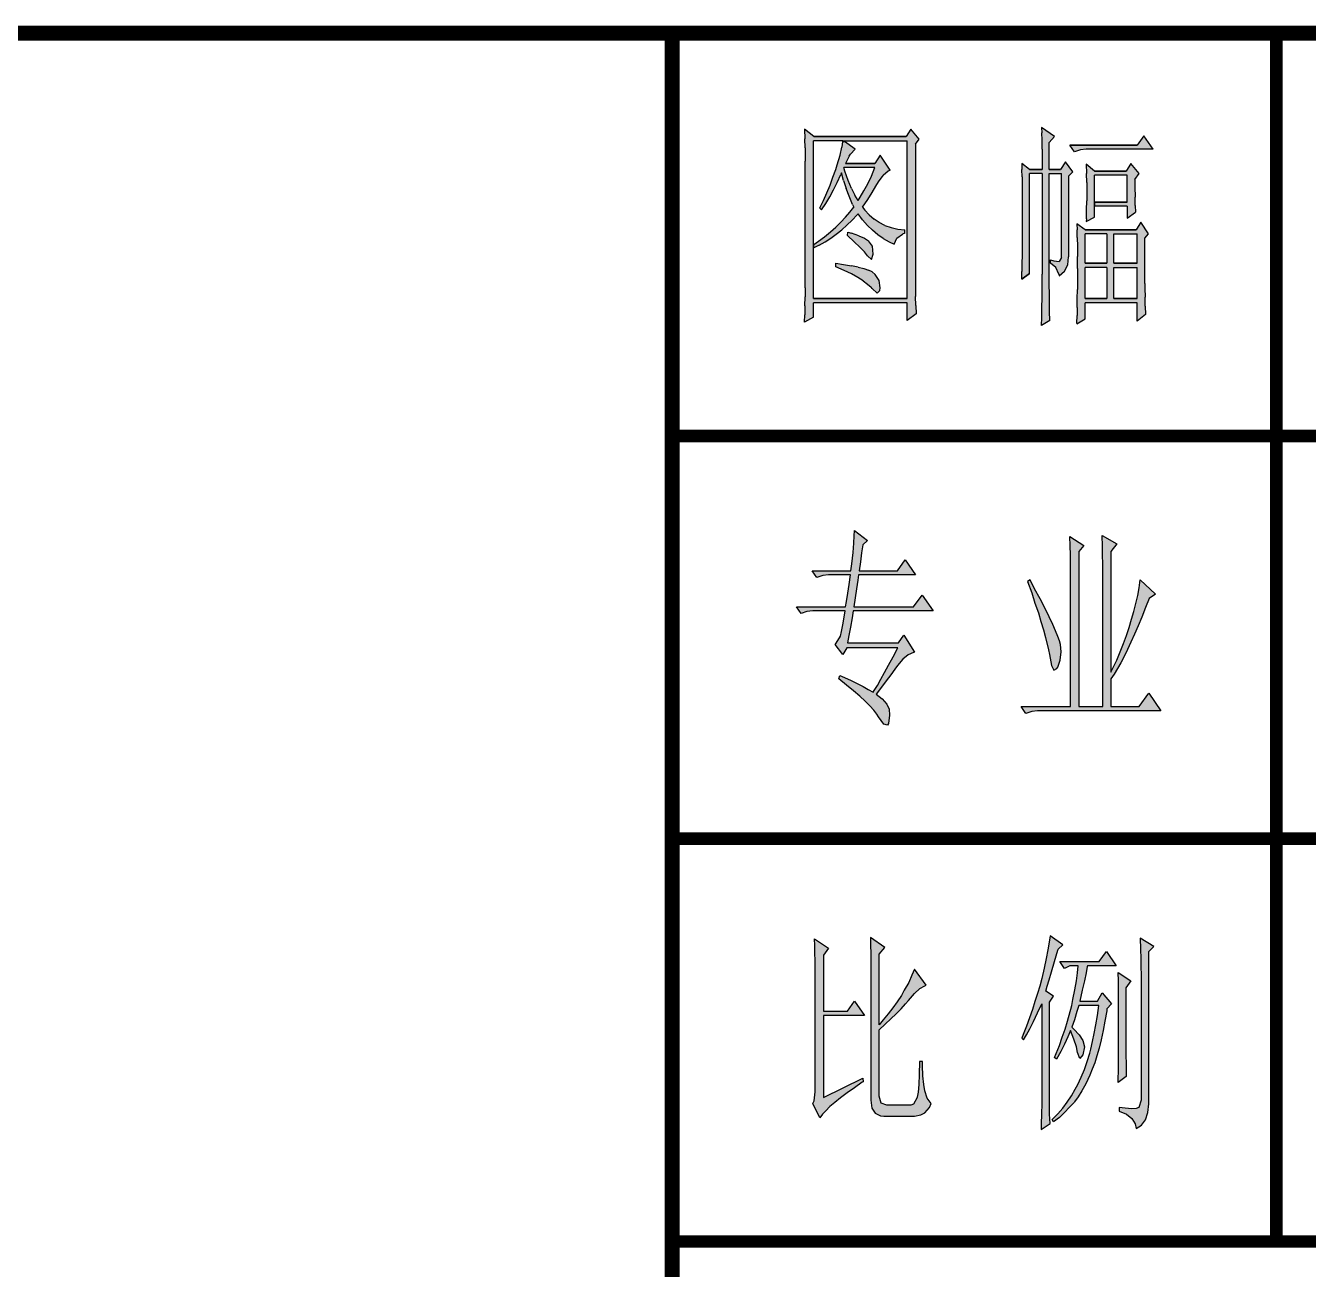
# Model space of a CAD drawing. Extents: x -249712 to 323108, y -93352 to -30277.
# Drawn here: x -136479 to -134568, y -92044 to -90191 of the extents above; entities that cross this region are included whole.
import ezdxf

# ---------------------------------------------------------------- set-up
doc = ezdxf.new("R2010")
doc.units = 0
doc.layers.get('0').update_dxf_attribs({"linetype": 'CONTINUOUS'})
doc.layers.add('1', color=7, linetype='CONTINUOUS')

msp = doc.modelspace()

# ---------------------------------------------------------------- hatches: boundary and pattern name
at = {"layer": '1'}
h = msp.add_hatch(color=2, dxfattribs=at)
h.paths.add_polyline_path([(-135153.3, -90367.9), (-135148, -90360.3), (-135160.3, -90345.4), (-135167.3, -90356.6), (-135304.5, -90356.6), (-135318.5, -90345.4), (-135318, -90359.7), (-135317.8, -90373.2), (-135317.6, -90386), (-135317.6, -90392.9), (-135317.6, -90581.6), (-135317.7, -90595.1), (-135317.9, -90608.5), (-135318.2, -90621.8), (-135318.5, -90632.8), (-135305.4, -90625.3), (-135305.4, -90604.1), (-135165.5, -90604.1), (-135165.5, -90630.4), (-135152.4, -90620.3), (-135152.9, -90608), (-135153.2, -90594.9), (-135153.3, -90580.8), (-135153.3, -90575.3)])
h.paths.add_polyline_path([(-135305.4, -90362.8), (-135261.7, -90362.8), (-135165.5, -90362.8), (-135165.5, -90597.8), (-135305.4, -90597.8), (-135305.4, -90522.8)], flags=16)
h.paths.add_polyline_path([(-135297.7, -90512.5), (-135288.6, -90505.6), (-135280, -90498.6), (-135271.9, -90491.4), (-135264.4, -90484.1), (-135257.4, -90476.7), (-135251, -90469.2), (-135245.1, -90461.6), (-135246.9, -90457.5), (-135252, -90445.5), (-135256.5, -90433.6), (-135260.3, -90421.9), (-135263.5, -90410.3), (-135264.6, -90413.2), (-135269.8, -90424.7), (-135275.3, -90435.7), (-135281, -90446.1), (-135286.9, -90456), (-135293.2, -90465.4), (-135295.8, -90462.9), (-135295.7, -90462.7), (-135290.3, -90451.6), (-135285.2, -90440.3), (-135280.5, -90428.9), (-135276.2, -90417.2), (-135272.1, -90405.3), (-135270, -90398.6), (-135265.7, -90384.1), (-135263, -90372.2), (-135261.8, -90363.6), (-135258.9, -90363.6), (-135243.3, -90375.3), (-135250.3, -90382.8), (-135252.1, -90385.7), (-135257.3, -90396.6), (-135213.6, -90396.6), (-135205.7, -90384.1), (-135190.9, -90406.6), (-135193.8, -90408), (-135201.4, -90414.3), (-135208.4, -90424.1), (-135212.2, -90430.6), (-135218, -90439.9), (-135224.5, -90450.2), (-135232, -90461.6), (-135228.7, -90466), (-135222.2, -90473.2), (-135215, -90479.4), (-135207.2, -90484.6), (-135198.7, -90488.8), (-135189.4, -90492), (-135179.6, -90494.2), (-135169, -90495.3), (-135169, -90500.3), (-135172.5, -90501.7), (-135180.9, -90508), (-135184.8, -90516.6), (-135192.6, -90513.1), (-135201.3, -90508.3), (-135209.5, -90502.7), (-135217.4, -90496.1), (-135225, -90488.8), (-135232.2, -90480.6), (-135238.9, -90471.6), (-135240.3, -90473.1), (-135247.7, -90481), (-135255.3, -90488.4), (-135263.1, -90495.4), (-135271.2, -90501.9), (-135279.4, -90507.8), (-135287.8, -90513.3), (-135296.5, -90518.3), (-135304.6, -90522.4), (-135304.6, -90517.3)], flags=0)
h.paths.add_polyline_path([(-135254.7, -90504.1), (-135253.8, -90499.1), (-135248.5, -90500.6), (-135237.8, -90504.3), (-135229.4, -90507.9), (-135223.2, -90511.6), (-135217.2, -90519.5), (-135216.2, -90531.6), (-135219, -90539.6), (-135224.9, -90534.1), (-135229.4, -90528.4), (-135236, -90521.3), (-135244.4, -90513.2)], flags=0)
h.paths.add_polyline_path([(-135272.1, -90545.3), (-135260.3, -90546.9), (-135248.8, -90548.8), (-135238.9, -90550.9), (-135230.4, -90553), (-135223.5, -90555.3), (-135218, -90557.9), (-135213.1, -90561.8), (-135207.2, -90570.7), (-135205.7, -90581.6), (-135206.2, -90585.8), (-135210.2, -90589.9), (-135218, -90582.9), (-135219.5, -90581), (-135224.6, -90576.3), (-135231.2, -90571.3), (-135239.2, -90566.2), (-135248.8, -90561), (-135259.7, -90555.8), (-135272.1, -90550.3)], flags=0)
h.paths.add_polyline_path([(-135238.9, -90451.6), (-135243.8, -90443.7), (-135248.6, -90433.8), (-135253.4, -90421.9), (-135258.3, -90408), (-135259.9, -90402.8), (-135213.6, -90402.8), (-135219, -90415.4), (-135224.5, -90426.9), (-135230, -90437.3), (-135235.6, -90446.7)], flags=0)
h = msp.add_hatch(color=2, dxfattribs=at)
h.paths.add_polyline_path([(-134954, -90365.4), (-134946.2, -90356.6), (-134965.4, -90342.9), (-134965.1, -90350.7), (-134964.8, -90361.6), (-134964.7, -90375.3), (-134964.5, -90392.1), (-134964.5, -90405.3), (-134983.7, -90405.3), (-134995.1, -90396.6), (-134994.8, -90405.5), (-134994.6, -90416.3), (-134994.4, -90428.7), (-134994.3, -90443.1), (-134994.2, -90459.2), (-134994.2, -90475.3), (-134994.2, -90491), (-134994.3, -90505.8), (-134994.4, -90519.9), (-134994.5, -90533.3), (-134994.7, -90545.8), (-134994.8, -90557.7), (-134995.1, -90568.7), (-134983.7, -90560.3), (-134983.7, -90411.6), (-134964.5, -90411.6), (-134964.5, -90561.6), (-134964.5, -90572.2), (-134964.7, -90584), (-134964.8, -90596.9), (-134965, -90611), (-134965.2, -90626.1), (-134965.4, -90637.8), (-134953.2, -90630.4), (-134953.5, -90617.2), (-134953.7, -90603.9), (-134953.9, -90590.6), (-134954, -90577.2), (-134954, -90566.6), (-134954, -90411.6), (-134935.7, -90411.6), (-134935.7, -90536.6), (-134939.2, -90542.8), (-134947.1, -90541.6), (-134952.3, -90540.3), (-134952.3, -90545.3), (-134944, -90551.6), (-134939.6, -90561.5), (-134939.2, -90564.1), (-134931.1, -90557.1), (-134926.4, -90547.6), (-134925.2, -90535.7), (-134925.2, -90415.4), (-134919, -90409.1), (-134929.6, -90394.1), (-134937.4, -90405.3), (-134954, -90405.3)])
h.paths.add_polyline_path([(-134813.3, -90355.3), (-134823, -90369.1), (-134923.4, -90369.1), (-134916.4, -90379.1), (-134907.7, -90376.2), (-134898.9, -90375.3), (-134799.4, -90375.3)])
h.paths.add_polyline_path([(-134886.7, -90414.1), (-134837.8, -90414.1), (-134837.8, -90454.1), (-134886.7, -90454.1), (-134886.7, -90460.4), (-134837.8, -90460.4), (-134837.8, -90477.8), (-134825.5, -90469.1), (-134825.9, -90459), (-134826.3, -90446.5), (-134826.4, -90431.5), (-134826.4, -90420.3), (-134820.3, -90411.6), (-134832.5, -90396.6), (-134839.5, -90407.8), (-134886.7, -90407.8), (-134898.9, -90397.8), (-134898.5, -90411.4), (-134898.2, -90424.8), (-134898.1, -90437.9), (-134898.1, -90439.1), (-134898.1, -90452.2), (-134898.4, -90465.4), (-134898.8, -90478.9), (-134898.9, -90482.8), (-134886.7, -90476.6), (-134886.7, -90460.4), (-134886.7, -90454.1)])
h.paths.add_polyline_path([(-134811.6, -90507.8), (-134806.3, -90501.6), (-134817.7, -90484.1), (-134824.7, -90495.3), (-134900.7, -90495.3), (-134912.9, -90486.6), (-134912.6, -90495.6), (-134912.4, -90506.7), (-134912.2, -90520), (-134912.1, -90535.3), (-134912.1, -90552.8), (-134912.1, -90554.1), (-134912.1, -90569.7), (-134912.1, -90584.3), (-134912.3, -90598.1), (-134912.4, -90611), (-134912.7, -90623.1), (-134912.9, -90634.3), (-134912.9, -90635.3), (-134900.7, -90627.8), (-134900.7, -90604.1), (-134823, -90604.1), (-134823, -90631.6), (-134810.7, -90621.6), (-134811.1, -90609), (-134811.4, -90595.8), (-134811.5, -90582.1), (-134811.6, -90575.3)])
h.paths.add_polyline_path([(-134900.7, -90501.6), (-134868.4, -90501.6), (-134868.4, -90545.3), (-134900.7, -90545.3)], flags=16)
h.paths.add_polyline_path([(-134900.7, -90551.6), (-134868.4, -90551.6), (-134868.4, -90597.8), (-134900.7, -90597.8)], flags=16)
h.paths.add_polyline_path([(-134857.9, -90501.6), (-134823, -90501.6), (-134823, -90545.3), (-134857.9, -90545.3)], flags=16)
h.paths.add_polyline_path([(-134857.9, -90551.6), (-134823, -90551.6), (-134823, -90597.8), (-134857.9, -90597.8)], flags=16)
h = msp.add_hatch(color=2, dxfattribs=at)
h.paths.add_polyline_path([(-135250.2, -91087.3), (-135247.8, -91073.4), (-135246, -91063.1), (-135126.8, -91063.1), (-135143.5, -91039.6), (-135156, -91057), (-135244.9, -91057), (-135243.1, -91043.5), (-135241, -91030.3), (-135239.2, -91017.5), (-135238.2, -91009.3), (-135153.1, -91009.3), (-135168.8, -90986.9), (-135180.2, -91003.3), (-135237.1, -91003.3), (-135235.3, -90989.8), (-135233.5, -90976.6), (-135231.7, -90964.5), (-135225, -90958.1), (-135244.2, -90943.2), (-135244.6, -90951.4), (-135245.3, -90962.4), (-135246.3, -90976.3), (-135248.1, -90993), (-135249.5, -91003.3), (-135307.2, -91003.3), (-135300.1, -91013.3), (-135291.5, -91010.4), (-135282.6, -91009.3), (-135250.2, -91009.3), (-135252, -91023.6), (-135254.2, -91036.7), (-135255.9, -91049.2), (-135257.4, -91057), (-135330.6, -91057), (-135323.5, -91067), (-135315, -91064.1), (-135306.1, -91063.1), (-135258.1, -91063.1), (-135260.9, -91081.2), (-135263.4, -91093.7), (-135265.2, -91100.8), (-135271.2, -91111.1), (-135273, -91113.2), (-135261.6, -91128.2), (-135255.6, -91118.2), (-135179.5, -91118.2), (-135186.6, -91131.4), (-135193.3, -91143.8), (-135199.4, -91154.8), (-135205.1, -91164.8), (-135210, -91174), (-135214.7, -91181.9), (-135216.1, -91184.4), (-135223.6, -91180.1), (-135231.4, -91175.5), (-135249.2, -91166.9), (-135259.1, -91162.3), (-135265.9, -91159.5), (-135267.7, -91164.4), (-135255.9, -91173.7), (-135245.6, -91182.2), (-135236.4, -91190.1), (-135228.2, -91197.5), (-135221.1, -91204.6), (-135215.4, -91211), (-135210.8, -91216.7), (-135208.3, -91220.7), (-135200.4, -91232), (-135194.8, -91233.5), (-135193.3, -91230.6), (-135191.9, -91218.2), (-135192.6, -91209.3), (-135195.8, -91202.2), (-135202.9, -91194), (-135211.8, -91186.9), (-135204, -91176.9), (-135196.9, -91167.3), (-135190.1, -91158.4), (-135184.1, -91149.9), (-135180.2, -91144.5), (-135172.3, -91134.9), (-135164.2, -91128.5), (-135156.3, -91125), (-135154.9, -91124.6), (-135170.6, -91099.3), (-135178.4, -91110.7), (-135254.5, -91110.7), (-135252.7, -91099.7)])
h.paths.add_polyline_path([(-134938.6, -91107.9), (-134941.1, -91101.1), (-134944.7, -91092.9), (-134948.9, -91083.3), (-134954.3, -91072), (-134960.3, -91059.5), (-134967.8, -91045.3), (-134976, -91030), (-134982.7, -91016.8), (-134986.3, -91019.3), (-134980.2, -91036), (-134975.3, -91051.7), (-134970.3, -91065.9), (-134966.4, -91079.1), (-134962.8, -91091.2), (-134959.6, -91102.5), (-134955, -91121), (-134953.9, -91128.2), (-134950.7, -91144.2), (-134947.2, -91151.3), (-134942.9, -91149.1), (-134941.5, -91147), (-134937.6, -91136.3), (-134936.1, -91123.9), (-134937.2, -91113.2)], flags=17)
h.paths.add_polyline_path([(-134862.1, -90974.5), (-134853.2, -90963.1), (-134875.3, -90950.6), (-134874.6, -90966.7), (-134874.6, -90980.5), (-134874.2, -90992.3), (-134874.2, -91205.7), (-134910.2, -91205.7), (-134910.2, -90974.5), (-134902.3, -90965.6), (-134923.3, -90952.1), (-134923, -90966.3), (-134922.6, -90979.8), (-134922.3, -90992.3), (-134922.3, -91205.7), (-134995.9, -91205.7), (-134988.8, -91215.7), (-134980.2, -91212.8), (-134971.4, -91212.1), (-134787.8, -91212.1), (-134805.9, -91185.8), (-134820.2, -91205.7), (-134862.1, -91205.7), (-134862.1, -91164.4), (-134857.5, -91157.3), (-134852.5, -91149.1), (-134847.6, -91140.6), (-134842.6, -91131), (-134837.6, -91120.7), (-134832.3, -91109.7), (-134826.9, -91097.9), (-134821.6, -91085.5), (-134816.3, -91072.3), (-134810.6, -91058.1), (-134805.2, -91044.6), (-134795.6, -91038.2), (-134818.4, -91016.8), (-134820.2, -91028.6), (-134822.3, -91040.3), (-134828, -91063.8), (-134831.5, -91075.5), (-134835.1, -91087.6), (-134839, -91099.7), (-134843.6, -91111.8), (-134848.6, -91123.9), (-134853.6, -91136.3), (-134862.1, -91154.5)])
h = msp.add_hatch(color=2, dxfattribs=at)
h.paths.add_polyline_path([(-135273.4, -91795.2), (-135264.8, -91788.4), (-135255.2, -91780.9), (-135244.2, -91773.5), (-135232.5, -91765.3), (-135231, -91764.6), (-135231.7, -91759.2), (-135290.4, -91788), (-135290.4, -91665.7), (-135229.3, -91665.7), (-135244.2, -91644.3), (-135254.5, -91659.3), (-135290.4, -91659.3), (-135290.4, -91575.7), (-135282.6, -91565.7), (-135303.6, -91551.8), (-135303.3, -91561.4), (-135303.3, -91572.5), (-135302.9, -91584.6), (-135302.9, -91613.7), (-135302.5, -91630.8), (-135302.5, -91779.5), (-135304.3, -91793), (-135306.1, -91796.9), (-135295.8, -91818.3), (-135291.9, -91813), (-135286.9, -91807.6), (-135280.8, -91801.6)])
h.paths.add_polyline_path([(-135132.5, -91803), (-135129.7, -91796.9), (-135135.7, -91789.1), (-135139.3, -91778.1), (-135141, -91768.5), (-135142.1, -91755.7), (-135142.8, -91740.4), (-135142.8, -91734.3), (-135147.1, -91734.3), (-135147.8, -91753.5), (-135148.5, -91768.5), (-135149.2, -91780.2), (-135150.6, -91787.7), (-135150.6, -91788), (-135156, -91798), (-135160.2, -91799.4), (-135196.2, -91799.4), (-135204.4, -91796.2), (-135207.2, -91785.9), (-135207.6, -91784.5), (-135207.6, -91687), (-135198.3, -91678.8), (-135189.8, -91670.7), (-135181.9, -91663.2), (-135174.8, -91655.7), (-135168.1, -91648.2), (-135163.8, -91643.3), (-135154.9, -91632.9), (-135146.7, -91625.5), (-135139.6, -91621.6), (-135137.5, -91620.5), (-135154.9, -91597), (-135158.5, -91605.9), (-135163.4, -91616.6), (-135169.9, -91628.3), (-135174.1, -91635.8), (-135180.5, -91645.4), (-135186.9, -91654.6), (-135194, -91663.5), (-135201.2, -91672.1), (-135207.6, -91679.5), (-135207.6, -91574.3), (-135198.7, -91564.3), (-135220.4, -91549.4), (-135220.4, -91561.1), (-135220, -91573.5), (-135219.7, -91587.1), (-135219.7, -91792), (-135218.2, -91803.7), (-135213.3, -91811.5), (-135205.4, -91815.1), (-135200.4, -91815.8), (-135154.9, -91815.8), (-135145.3, -91814), (-135139.3, -91810.8)])
h.paths.add_polyline_path([(-134953.9, -91786.3), (-134953.9, -91645.8), (-134947.9, -91636.9), (-134959.3, -91629.4), (-134957.1, -91622.3), (-134954.3, -91612.7), (-134950.7, -91600.6), (-134946.4, -91585.6), (-134941.1, -91568.6), (-134940.8, -91566.8), (-134933.6, -91560.7), (-134952.9, -91546.9), (-134954.3, -91556.8), (-134956.4, -91568.2), (-134958.5, -91581), (-134961.7, -91595.2), (-134965.3, -91610.5), (-134968.1, -91621.9), (-134971.7, -91633.3), (-134975.3, -91645), (-134979.2, -91657.1), (-134983.4, -91669.2), (-134988.1, -91681.7), (-134993.1, -91694.1), (-134994.8, -91699.5), (-134992.3, -91702), (-134987.7, -91694.5), (-134983.1, -91685.6), (-134977.4, -91674.6), (-134971.7, -91662.1), (-134965.3, -91648.2), (-134965.3, -91797.7), (-134965.7, -91811.9), (-134966, -91828.2), (-134966, -91835.7), (-134952.9, -91826.8), (-134953.6, -91812.6), (-134953.6, -91799.1)])
h.paths.add_polyline_path([(-134897.2, -91592), (-134854.3, -91592), (-134868.9, -91570.7), (-134879.6, -91585.6), (-134938.3, -91585.6), (-134931.2, -91595.6), (-134923.3, -91592), (-134910.9, -91592), (-134911.9, -91602.4), (-134913.7, -91614.4), (-134915.9, -91627.6), (-134918.7, -91642.2), (-134920.5, -91650.7), (-134926.9, -91674.2), (-134930.4, -91686.3), (-134934.7, -91698), (-134939, -91710.5), (-134943.6, -91722.6), (-134946.1, -91728.3), (-134943.2, -91730.8), (-134936.8, -91719.4), (-134931.5, -91708.4), (-134926.2, -91697.7), (-134922.3, -91688.1), (-134917.3, -91700.9), (-134913.7, -91712.6), (-134911.9, -91720.8), (-134908.4, -91729.7), (-134904.1, -91724.4), (-134901.3, -91712.6), (-134904.1, -91703), (-134909.5, -91694.8), (-134917.3, -91686.3), (-134920.5, -91683.1), (-134916.6, -91672.1), (-134913, -91660), (-134910.2, -91650.7), (-134880.3, -91650.7), (-134882.4, -91665.7), (-134884.6, -91679.5), (-134887, -91692.7), (-134889.5, -91704.8), (-134892, -91716.2), (-134893.4, -91721.9), (-134897.4, -91734.3), (-134901.6, -91746.4), (-134906.6, -91757.8), (-134911.6, -91768.5), (-134915.5, -91775.6), (-134920.8, -91785.6), (-134927.2, -91794.8), (-134934, -91803.7), (-134941.1, -91812.2), (-134949.7, -91820.8), (-134947.9, -91824.3), (-134939, -91817.6), (-134931.2, -91810.5), (-134923.7, -91802.6), (-134916.9, -91795.2), (-134916.2, -91794.5), (-134910.9, -91787), (-134905.5, -91778.1), (-134899.8, -91767.4), (-134893.8, -91754.6), (-134889.9, -91745.7), (-134886.3, -91736.1), (-134883.1, -91725.8), (-134879.9, -91714.4), (-134876.7, -91702), (-134873.9, -91688.4), (-134871.4, -91674.2), (-134868.5, -91658.9), (-134868.2, -91655.7), (-134861.1, -91648.2), (-134875.3, -91631.9), (-134882.1, -91644.3), (-134908.4, -91644.3), (-134904.8, -91628), (-134901.6, -91614.1), (-134899.1, -91602.4)])
h.paths.add_polyline_path([(-134840.1, -91624.4), (-134832.3, -91614.4), (-134851.5, -91602), (-134851.1, -91614.4), (-134850.8, -91627.6), (-134850.8, -91730.4), (-134851.1, -91745.4), (-134851.5, -91763.1), (-134851.5, -91765.6), (-134839.4, -91756.7), (-134839.7, -91738.6), (-134840.1, -91723.7)])
h.paths.add_polyline_path([(-134805.9, -91570.7), (-134798.1, -91563.2), (-134818.4, -91550.8), (-134818, -91566.8), (-134817.7, -91581), (-134817.7, -91593.8), (-134817.3, -91604.8), (-134817.3, -91792), (-134820.5, -91803), (-134824.4, -91804.4), (-134831.2, -91804.8), (-134840.8, -91804.1), (-134849.7, -91803), (-134849.7, -91808.3), (-134839, -91813), (-134830.8, -91819.4), (-134826.2, -91827.2), (-134824.4, -91834.3), (-134816.6, -91829), (-134810.6, -91821.1), (-134807.4, -91810.5), (-134805.9, -91797.3)])

# ---------------------------------------------------------------- linework, layer by layer
at = {"color": 2}
for p, q in [((-135304.5, -90356.6), (-135318.5, -90345.4)), ((-135318.5, -90345.4), (-135318, -90359.7)), ((-135160.3, -90345.4), (-135167.3, -90356.6)), ((-135148, -90360.3), (-135160.3, -90345.4)), ((-134946.2, -90356.6), (-134965.4, -90342.9)), ((-134965.4, -90342.9), (-134965.1, -90350.7)), ((-135317.8, -90373.2), (-135318, -90359.7)), ((-135305.4, -90522.8), (-135305.4, -90362.8)), ((-135261.7, -90362.8), (-135305.4, -90362.8)), ((-135167.3, -90356.6), (-135304.5, -90356.6)), ((-135167.3, -90356.6), (-135304.5, -90356.6)), ((-135304.5, -90356.6), (-135167.3, -90356.6)), ((-135304.5, -90356.6), (-135304.5, -90356.6)), ((-135261.8, -90363.6), (-135263, -90372.2)), ((-135261.8, -90363.6), (-135258.9, -90363.6)), ((-135261.7, -90362.8), (-135165.5, -90362.8)), ((-135243.3, -90375.3), (-135258.9, -90363.6)), ((-135165.5, -90597.8), (-135165.5, -90362.8)), ((-135153.3, -90367.9), (-135148, -90360.3)), ((-134964.8, -90361.6), (-134965.1, -90350.7)), ((-134964.7, -90375.3), (-134964.8, -90361.6)), ((-134954, -90365.4), (-134946.2, -90356.6)), ((-134954, -90405.3), (-134954, -90365.4)), ((-134813.3, -90355.3), (-134823, -90369.1)), ((-134799.4, -90375.3), (-134813.3, -90355.3)), ((-135317.8, -90373.2), (-135317.6, -90386)), ((-135317.6, -90386), (-135317.6, -90392.9)), ((-135270, -90398.6), (-135265.7, -90384.1)), ((-135265.7, -90384.1), (-135263, -90372.2)), ((-135252.1, -90385.7), (-135257.3, -90396.6)), ((-135252.1, -90385.7), (-135250.3, -90382.8)), ((-135243.3, -90375.3), (-135250.3, -90382.8)), ((-135205.7, -90384.1), (-135213.6, -90396.6)), ((-135190.9, -90406.6), (-135205.7, -90384.1)), ((-135153.3, -90367.9), (-135153.3, -90575.3)), ((-134964.7, -90375.3), (-134964.5, -90392.1)), ((-134916.4, -90379.1), (-134923.4, -90369.1)), ((-134823, -90369.1), (-134923.4, -90369.1)), ((-134823, -90369.1), (-134923.4, -90369.1)), ((-134923.4, -90369.1), (-134823, -90369.1)), ((-134923.4, -90369.1), (-134923.4, -90369.1)), ((-134907.7, -90376.2), (-134916.4, -90379.1)), ((-134898.9, -90375.3), (-134907.7, -90376.2)), ((-134799.4, -90375.3), (-134898.9, -90375.3)), ((-135317.6, -90581.6), (-135317.6, -90392.9)), ((-135276.2, -90417.2), (-135272.1, -90405.3)), ((-135272.1, -90405.3), (-135270, -90398.6)), ((-135213.6, -90402.8), (-135259.9, -90402.8)), ((-135258.3, -90408), (-135259.9, -90402.8)), ((-135213.6, -90396.6), (-135257.3, -90396.6)), ((-135213.6, -90396.6), (-135257.3, -90396.6)), ((-135257.3, -90396.6), (-135213.6, -90396.6)), ((-135257.3, -90396.6), (-135257.3, -90396.6)), ((-135219, -90415.4), (-135213.6, -90402.8)), ((-134995.1, -90396.6), (-134994.8, -90405.5)), ((-134983.7, -90405.3), (-134995.1, -90396.6)), ((-134994.6, -90416.3), (-134994.8, -90405.5)), ((-134964.5, -90405.3), (-134983.7, -90405.3)), ((-134964.5, -90405.3), (-134983.7, -90405.3)), ((-134983.7, -90405.3), (-134964.5, -90405.3)), ((-134983.7, -90405.3), (-134983.7, -90405.3)), ((-134964.5, -90392.1), (-134964.5, -90405.3)), ((-134954, -90405.3), (-134937.4, -90405.3)), ((-134937.4, -90405.3), (-134954, -90405.3)), ((-134937.4, -90405.3), (-134954, -90405.3)), ((-134929.6, -90394.1), (-134937.4, -90405.3)), ((-134919, -90409.1), (-134929.6, -90394.1)), ((-134898.9, -90397.8), (-134898.5, -90411.4)), ((-134886.7, -90407.8), (-134898.9, -90397.8)), ((-134832.5, -90396.6), (-134839.5, -90407.8)), ((-134820.3, -90411.6), (-134832.5, -90396.6)), ((-135280.5, -90428.9), (-135276.2, -90417.2)), ((-135275.3, -90435.7), (-135269.8, -90424.7)), ((-135269.8, -90424.7), (-135264.6, -90413.2)), ((-135263.5, -90410.3), (-135264.6, -90413.2)), ((-135260.3, -90421.9), (-135263.5, -90410.3)), ((-135260.3, -90421.9), (-135256.5, -90433.6)), ((-135253.4, -90421.9), (-135258.3, -90408)), ((-135248.6, -90433.8), (-135253.4, -90421.9)), ((-135224.5, -90426.9), (-135219, -90415.4)), ((-135212.2, -90430.6), (-135208.4, -90424.1)), ((-135208.4, -90424.1), (-135201.4, -90414.3)), ((-135193.8, -90408), (-135201.4, -90414.3)), ((-135190.9, -90406.6), (-135193.8, -90408)), ((-134994.6, -90416.3), (-134994.4, -90428.7)), ((-134964.5, -90411.6), (-134983.7, -90411.6)), ((-134983.7, -90560.3), (-134983.7, -90411.6)), ((-134964.5, -90411.6), (-134964.5, -90561.6)), ((-134954, -90566.6), (-134954, -90411.6)), ((-134954, -90411.6), (-134935.7, -90411.6)), ((-134935.7, -90536.6), (-134935.7, -90411.6)), ((-134925.2, -90415.4), (-134919, -90409.1)), ((-134925.2, -90415.4), (-134925.2, -90535.4)), ((-134898.2, -90424.8), (-134898.5, -90411.4)), ((-134898.2, -90424.8), (-134898.1, -90437.9)), ((-134839.5, -90407.8), (-134886.7, -90407.8)), ((-134839.5, -90407.8), (-134886.7, -90407.8)), ((-134886.7, -90407.8), (-134839.5, -90407.8)), ((-134886.7, -90407.8), (-134886.7, -90407.8)), ((-134837.8, -90414.1), (-134886.7, -90414.1)), ((-134886.7, -90454.1), (-134886.7, -90414.1)), ((-134837.8, -90454.1), (-134837.8, -90414.1)), ((-134826.4, -90420.3), (-134820.3, -90411.6)), ((-134826.4, -90420.3), (-134826.4, -90431.5)), ((-135290.3, -90451.6), (-135285.2, -90440.3)), ((-135285.2, -90440.3), (-135280.5, -90428.9)), ((-135281, -90446.1), (-135275.3, -90435.7)), ((-135252, -90445.5), (-135256.5, -90433.6)), ((-135248.6, -90433.8), (-135243.8, -90443.7)), ((-135238.9, -90451.6), (-135243.8, -90443.7)), ((-135235.6, -90446.7), (-135230, -90437.3)), ((-135230, -90437.3), (-135224.5, -90426.9)), ((-135224.5, -90450.2), (-135218, -90439.9)), ((-135218, -90439.9), (-135212.2, -90430.6)), ((-134994.4, -90428.7), (-134994.3, -90443.1)), ((-134994.3, -90443.1), (-134994.2, -90459.2)), ((-134898.1, -90437.9), (-134898.1, -90439.1)), ((-134898.1, -90439.1), (-134898.1, -90452.2)), ((-134826.4, -90431.5), (-134826.3, -90446.5)), ((-135295.7, -90462.7), (-135295.8, -90462.9)), ((-135295.8, -90462.9), (-135293.2, -90465.4)), ((-135295.7, -90462.7), (-135290.3, -90451.6)), ((-135293.2, -90465.4), (-135286.9, -90456)), ((-135286.9, -90456), (-135281, -90446.1)), ((-135246.9, -90457.5), (-135252, -90445.5)), ((-135251, -90469.2), (-135245.1, -90461.6)), ((-135246.9, -90457.5), (-135245.1, -90461.6)), ((-135238.9, -90451.6), (-135235.6, -90446.7)), ((-135232, -90461.6), (-135224.5, -90450.2)), ((-135232, -90461.6), (-135228.7, -90466)), ((-134994.2, -90459.2), (-134994.2, -90475.3)), ((-134898.4, -90465.4), (-134898.1, -90452.2)), ((-134886.7, -90454.1), (-134886.7, -90460.4)), ((-134886.7, -90460.4), (-134886.7, -90454.1)), ((-134837.8, -90454.1), (-134886.7, -90454.1)), ((-134837.8, -90454.1), (-134886.7, -90454.1)), ((-134886.7, -90454.1), (-134837.8, -90454.1)), ((-134886.7, -90454.1), (-134886.7, -90454.1)), ((-134837.8, -90460.4), (-134886.7, -90460.4)), ((-134886.7, -90476.6), (-134886.7, -90460.4)), ((-134837.8, -90460.4), (-134837.8, -90477.8)), ((-134825.9, -90459), (-134826.3, -90446.5)), ((-134825.9, -90459), (-134825.5, -90469.1)), ((-135264.4, -90484.1), (-135257.4, -90476.7)), ((-135257.4, -90476.7), (-135251, -90469.2)), ((-135255.3, -90488.4), (-135247.7, -90481)), ((-135247.7, -90481), (-135240.3, -90473.1)), ((-135238.9, -90471.6), (-135240.3, -90473.1)), ((-135232.2, -90480.6), (-135238.9, -90471.6)), ((-135225, -90488.8), (-135232.2, -90480.6)), ((-135222.2, -90473.2), (-135228.7, -90466)), ((-135222.2, -90473.2), (-135215, -90479.4)), ((-135207.2, -90484.6), (-135215, -90479.4)), ((-134994.2, -90475.3), (-134994.2, -90491)), ((-134898.9, -90482.8), (-134886.7, -90476.6)), ((-134898.8, -90478.9), (-134898.9, -90482.8)), ((-134898.8, -90478.9), (-134898.4, -90465.4)), ((-134837.8, -90477.8), (-134825.5, -90469.1)), ((-135288.6, -90505.6), (-135280, -90498.6)), ((-135280, -90498.6), (-135271.9, -90491.4)), ((-135271.9, -90491.4), (-135264.4, -90484.1)), ((-135271.2, -90501.9), (-135263.1, -90495.4)), ((-135263.1, -90495.4), (-135255.3, -90488.4)), ((-135254.7, -90504.1), (-135253.8, -90499.1)), ((-135253.8, -90499.1), (-135248.5, -90500.6)), ((-135237.8, -90504.3), (-135248.5, -90500.6)), ((-135217.4, -90496.1), (-135225, -90488.8)), ((-135209.5, -90502.7), (-135217.4, -90496.1)), ((-135198.7, -90488.8), (-135207.2, -90484.6)), ((-135198.7, -90488.8), (-135189.4, -90492)), ((-135189.4, -90492), (-135179.6, -90494.2)), ((-135179.6, -90494.2), (-135169, -90495.3)), ((-135169, -90500.3), (-135172.5, -90501.7)), ((-135169, -90500.3), (-135169, -90495.3)), ((-134994.2, -90491), (-134994.3, -90505.8)), ((-134912.9, -90486.6), (-134912.6, -90495.6)), ((-134900.7, -90495.3), (-134912.9, -90486.6)), ((-134912.4, -90506.7), (-134912.6, -90495.6)), ((-134824.7, -90495.3), (-134900.7, -90495.3)), ((-134824.7, -90495.3), (-134900.7, -90495.3)), ((-134900.7, -90495.3), (-134824.7, -90495.3)), ((-134900.7, -90495.3), (-134900.7, -90495.3)), ((-134817.7, -90484.1), (-134824.7, -90495.3)), ((-134806.3, -90501.6), (-134817.7, -90484.1)), ((-135304.6, -90517.3), (-135297.7, -90512.5)), ((-135304.6, -90522.4), (-135304.6, -90517.3)), ((-135296.5, -90518.3), (-135304.6, -90522.4)), ((-135297.7, -90512.5), (-135288.6, -90505.6)), ((-135296.5, -90518.3), (-135287.8, -90513.3)), ((-135287.8, -90513.3), (-135279.4, -90507.8)), ((-135279.4, -90507.8), (-135271.2, -90501.9)), ((-135244.4, -90513.2), (-135254.7, -90504.1)), ((-135236, -90521.3), (-135244.4, -90513.2)), ((-135237.8, -90504.3), (-135229.4, -90507.9)), ((-135229.4, -90507.9), (-135223.2, -90511.6)), ((-135217.2, -90519.5), (-135223.2, -90511.6)), ((-135216.2, -90531.6), (-135217.2, -90519.5)), ((-135201.3, -90508.3), (-135209.5, -90502.7)), ((-135201.3, -90508.3), (-135192.6, -90513.1)), ((-135192.6, -90513.1), (-135184.8, -90516.6)), ((-135184.8, -90516.6), (-135180.9, -90508)), ((-135180.9, -90508), (-135172.5, -90501.7)), ((-134994.4, -90519.9), (-134994.5, -90533.3)), ((-134994.3, -90505.8), (-134994.4, -90519.9)), ((-134912.4, -90506.7), (-134912.2, -90520)), ((-134912.2, -90520), (-134912.1, -90535.3)), ((-134868.4, -90501.6), (-134900.7, -90501.6)), ((-134900.7, -90545.3), (-134900.7, -90501.6)), ((-134868.4, -90501.6), (-134868.4, -90545.3)), ((-134857.9, -90501.6), (-134823, -90501.6)), ((-134857.9, -90545.3), (-134857.9, -90501.6)), ((-134823, -90545.3), (-134823, -90501.6)), ((-134811.6, -90507.8), (-134806.3, -90501.6)), ((-134811.6, -90575.3), (-134811.6, -90507.8)), ((-135305.4, -90597.8), (-135305.4, -90522.8)), ((-135236, -90521.3), (-135229.4, -90528.4)), ((-135224.9, -90534.1), (-135229.4, -90528.4)), ((-135224.9, -90534.1), (-135219, -90539.6)), ((-135219, -90539.6), (-135216.2, -90531.6)), ((-134994.5, -90533.3), (-134994.7, -90545.8)), ((-134935.7, -90536.6), (-134939.2, -90542.8)), ((-134926.4, -90547.6), (-134925.2, -90535.7)), ((-134925.2, -90535.4), (-134925.2, -90535.7)), ((-134912.1, -90552.8), (-134912.1, -90535.3)), ((-135272.1, -90550.3), (-135272.1, -90545.3)), ((-135272.1, -90545.3), (-135260.3, -90546.9)), ((-135259.7, -90555.8), (-135272.1, -90550.3)), ((-135260.3, -90546.9), (-135248.8, -90548.8)), ((-135248.8, -90561), (-135259.7, -90555.8)), ((-135238.9, -90550.9), (-135248.8, -90548.8)), ((-135238.9, -90550.9), (-135230.4, -90553)), ((-135230.4, -90553), (-135223.5, -90555.3)), ((-135218, -90557.9), (-135223.5, -90555.3)), ((-135213.1, -90561.8), (-135218, -90557.9)), ((-134995.1, -90568.7), (-134994.8, -90557.7)), ((-134994.7, -90545.8), (-134994.8, -90557.7)), ((-134952.3, -90545.3), (-134952.3, -90540.3)), ((-134952.3, -90540.3), (-134947.1, -90541.6)), ((-134944, -90551.6), (-134952.3, -90545.3)), ((-134947.1, -90541.6), (-134939.2, -90542.8)), ((-134939.6, -90561.5), (-134944, -90551.6)), ((-134939.2, -90564.1), (-134931.1, -90557.1)), ((-134931.1, -90557.1), (-134926.4, -90547.6)), ((-134912.1, -90552.8), (-134912.1, -90554.1)), ((-134912.1, -90554.1), (-134912.1, -90569.7)), ((-134868.4, -90545.3), (-134900.7, -90545.3)), ((-134868.4, -90545.3), (-134900.7, -90545.3)), ((-134900.7, -90545.3), (-134868.4, -90545.3)), ((-134900.7, -90545.3), (-134900.7, -90545.3)), ((-134900.7, -90597.8), (-134900.7, -90551.6)), ((-134868.4, -90551.6), (-134900.7, -90551.6)), ((-134868.4, -90551.6), (-134868.4, -90597.8)), ((-134857.9, -90545.3), (-134823, -90545.3)), ((-134823, -90545.3), (-134857.9, -90545.3)), ((-134823, -90545.3), (-134857.9, -90545.3)), ((-134857.9, -90597.8), (-134857.9, -90551.6)), ((-134857.9, -90551.6), (-134823, -90551.6)), ((-134823, -90597.8), (-134823, -90551.6)), ((-135239.2, -90566.2), (-135248.8, -90561)), ((-135231.2, -90571.3), (-135239.2, -90566.2)), ((-135231.2, -90571.3), (-135224.6, -90576.3)), ((-135224.6, -90576.3), (-135219.5, -90581)), ((-135207.2, -90570.7), (-135213.1, -90561.8)), ((-135205.7, -90581.6), (-135207.2, -90570.7)), ((-135153.3, -90575.3), (-135153.3, -90580.8)), ((-134983.7, -90560.3), (-134995.1, -90568.7)), ((-134995.1, -90569.1), (-134983.7, -90560.3)), ((-134983.7, -90560.3), (-134995.1, -90568.7)), ((-134995.1, -90568.7), (-134995.1, -90569.1)), ((-134964.7, -90584), (-134964.5, -90572.2)), ((-134964.5, -90572.2), (-134964.5, -90561.6)), ((-134954, -90577.2), (-134954, -90566.6)), ((-134953.9, -90590.6), (-134954, -90577.2)), ((-134939.6, -90561.5), (-134939.2, -90564.1)), ((-134912.1, -90569.7), (-134912.1, -90584.3)), ((-134811.6, -90575.3), (-134811.5, -90582.1)), ((-135317.9, -90608.5), (-135317.7, -90595.1)), ((-135317.6, -90581.6), (-135317.7, -90595.1)), ((-135218, -90582.9), (-135219.5, -90581)), ((-135210.2, -90589.9), (-135218, -90582.9)), ((-135206.2, -90585.8), (-135210.2, -90589.9)), ((-135206.2, -90585.8), (-135205.7, -90581.6)), ((-135153.3, -90580.8), (-135153.2, -90594.9)), ((-135152.9, -90608), (-135153.2, -90594.9)), ((-134964.8, -90596.9), (-134964.7, -90584)), ((-134953.7, -90603.9), (-134953.9, -90590.6)), ((-134912.3, -90598.1), (-134912.1, -90584.3)), ((-134811.5, -90582.1), (-134811.4, -90595.8)), ((-134811.1, -90609), (-134811.4, -90595.8)), ((-135317.9, -90608.5), (-135318.2, -90621.8)), ((-135165.5, -90597.8), (-135305.4, -90597.8)), ((-135165.5, -90597.8), (-135305.4, -90597.8)), ((-135305.4, -90597.8), (-135165.5, -90597.8)), ((-135305.4, -90597.8), (-135305.4, -90597.8)), ((-135165.5, -90604.1), (-135305.4, -90604.1)), ((-135305.4, -90625.3), (-135305.4, -90604.1)), ((-135165.5, -90630.4), (-135165.5, -90604.1)), ((-135152.9, -90608), (-135152.4, -90620.3)), ((-134965.2, -90626.1), (-134965, -90611)), ((-134965, -90611), (-134964.8, -90596.9)), ((-134953.5, -90617.2), (-134953.7, -90603.9)), ((-134912.4, -90611), (-134912.7, -90623.1)), ((-134912.4, -90611), (-134912.3, -90598.1)), ((-134868.4, -90597.8), (-134900.7, -90597.8)), ((-134868.4, -90597.8), (-134900.7, -90597.8)), ((-134900.7, -90597.8), (-134868.4, -90597.8)), ((-134900.7, -90597.8), (-134900.7, -90597.8)), ((-134823, -90604.1), (-134900.7, -90604.1)), ((-134900.7, -90627.8), (-134900.7, -90604.1)), ((-134857.9, -90597.8), (-134823, -90597.8)), ((-134823, -90597.8), (-134857.9, -90597.8)), ((-134823, -90597.8), (-134857.9, -90597.8)), ((-134823, -90631.6), (-134823, -90604.1)), ((-134811.1, -90609), (-134810.7, -90621.6)), ((-135318.5, -90632.8), (-135318.2, -90621.8)), ((-135305.4, -90625.3), (-135318.5, -90632.8)), ((-135152.4, -90620.3), (-135165.5, -90630.4)), ((-134965.4, -90637.8), (-134965.2, -90626.1)), ((-134953.2, -90630.4), (-134965.4, -90637.8)), ((-134953.2, -90630.4), (-134953.5, -90617.2)), ((-134912.9, -90634.3), (-134912.7, -90623.1)), ((-134912.9, -90635.3), (-134900.7, -90627.8)), ((-134912.9, -90634.3), (-134912.9, -90635.3)), ((-134810.7, -90621.6), (-134823, -90631.6))]:
    msp.add_line(p, q, dxfattribs=at)
at = {"layer": '1', "color": 2}
for points, const_width in [([(-142265.7, -90202.5), (-133415.7, -90202.5)], 22.5), ([(-135515.7, -90202.5), (-135515.7, -92602.5)], 22.5), ([(-134615.7, -90202.5), (-134615.7, -92002.5)], 18.7), ([(-133415.7, -90802.5), (-135515.7, -90802.5)], 18.7), ([(-133415.7, -91402.5), (-135515.7, -91402.5)], 18.7), ([(-133415.7, -92002.5), (-135515.7, -92002.5)], 18.7)]:
    msp.add_lwpolyline(points, dxfattribs=dict(at, const_width=const_width))
for points in [[(-135192.6, -91209.3), (-135191.9, -91218.2), (-135193.3, -91230.6), (-135194.8, -91233.5), (-135200.4, -91232), (-135208.3, -91220.7), (-135210.8, -91216.7), (-135215.4, -91211), (-135221.1, -91204.6), (-135228.2, -91197.5), (-135236.4, -91190.1), (-135245.6, -91182.2), (-135255.9, -91173.7), (-135267.7, -91164.4), (-135265.9, -91159.5), (-135259.1, -91162.3), (-135249.2, -91166.9), (-135231.4, -91175.5), (-135223.6, -91180.1), (-135216.1, -91184.4), (-135214.7, -91181.9), (-135210, -91174), (-135205.1, -91164.8), (-135199.4, -91154.8), (-135193.3, -91143.8), (-135186.6, -91131.4), (-135179.5, -91118.2), (-135255.6, -91118.2), (-135261.6, -91128.2), (-135273, -91113.2), (-135271.2, -91111.1), (-135265.2, -91100.8), (-135263.4, -91093.7), (-135260.9, -91081.2), (-135258.1, -91063.1), (-135306.1, -91063.1), (-135315, -91064.1), (-135323.5, -91067), (-135330.6, -91057), (-135257.4, -91057), (-135255.9, -91049.2), (-135254.2, -91036.7), (-135252, -91023.6), (-135250.2, -91009.3), (-135282.6, -91009.3), (-135291.5, -91010.4), (-135300.1, -91013.3), (-135307.2, -91003.3), (-135249.5, -91003.3), (-135248.1, -90993), (-135246.3, -90976.3), (-135245.3, -90962.4), (-135244.6, -90951.4), (-135244.2, -90943.2), (-135225, -90958.1), (-135231.7, -90964.5), (-135233.5, -90976.6), (-135235.3, -90989.8), (-135237.1, -91003.3), (-135180.2, -91003.3), (-135168.8, -90986.9), (-135153.1, -91009.3), (-135238.2, -91009.3), (-135239.2, -91017.5), (-135241, -91030.3), (-135243.1, -91043.5), (-135244.9, -91057), (-135156, -91057), (-135143.5, -91039.6), (-135126.8, -91063.1), (-135246, -91063.1), (-135247.8, -91073.4), (-135250.2, -91087.3), (-135252.7, -91099.7), (-135254.5, -91110.7), (-135178.4, -91110.7), (-135170.6, -91099.3), (-135154.9, -91124.6), (-135156.3, -91125), (-135164.2, -91128.5), (-135172.3, -91134.9), (-135180.2, -91144.5), (-135184.1, -91149.9), (-135190.1, -91158.4), (-135196.9, -91167.3), (-135204, -91176.9), (-135211.8, -91186.9), (-135202.9, -91194), (-135195.8, -91202.2)], [(-134862.1, -91205.7), (-134820.2, -91205.7), (-134805.9, -91185.8), (-134787.8, -91212.1), (-134971.4, -91212.1), (-134980.2, -91212.8), (-134988.8, -91215.7), (-134995.9, -91205.7), (-134922.3, -91205.7), (-134922.3, -90992.3), (-134922.6, -90979.8), (-134923, -90966.3), (-134923.3, -90952.1), (-134902.3, -90965.6), (-134910.2, -90974.5), (-134910.2, -91205.7), (-134874.2, -91205.7), (-134874.2, -90992.3), (-134874.6, -90980.5), (-134874.6, -90966.7), (-134875.3, -90950.6), (-134853.2, -90963.1), (-134862.1, -90974.5), (-134862.1, -91154.5), (-134853.6, -91136.3), (-134848.6, -91123.9), (-134843.6, -91111.8), (-134839, -91099.7), (-134835.1, -91087.6), (-134831.5, -91075.5), (-134828, -91063.8), (-134822.3, -91040.3), (-134820.2, -91028.6), (-134818.4, -91016.8), (-134795.6, -91038.2), (-134805.2, -91044.6), (-134810.6, -91058.1), (-134816.3, -91072.3), (-134821.6, -91085.5), (-134826.9, -91097.9), (-134832.3, -91109.7), (-134837.6, -91120.7), (-134842.6, -91131), (-134847.6, -91140.6), (-134852.5, -91149.1), (-134857.5, -91157.3), (-134862.1, -91164.4)], [(-134941.5, -91147), (-134937.6, -91136.3), (-134936.1, -91123.9), (-134937.2, -91113.2), (-134938.6, -91107.9), (-134941.1, -91101.1), (-134944.7, -91092.9), (-134948.9, -91083.3), (-134954.3, -91072), (-134960.3, -91059.5), (-134967.8, -91045.3), (-134976, -91030), (-134982.7, -91016.8), (-134986.3, -91019.3), (-134980.2, -91036), (-134975.3, -91051.7), (-134970.3, -91065.9), (-134966.4, -91079.1), (-134962.8, -91091.2), (-134959.6, -91102.5), (-134955, -91121), (-134953.9, -91128.2), (-134950.7, -91144.2), (-134947.2, -91151.3), (-134942.9, -91149.1)], [(-135244.2, -91773.5), (-135255.2, -91780.9), (-135264.8, -91788.4), (-135273.4, -91795.2), (-135280.8, -91801.6), (-135286.9, -91807.6), (-135291.9, -91813), (-135295.8, -91818.3), (-135306.1, -91796.9), (-135304.3, -91793), (-135302.5, -91779.5), (-135302.5, -91630.8), (-135302.9, -91613.7), (-135302.9, -91584.6), (-135303.3, -91572.5), (-135303.3, -91561.4), (-135303.6, -91551.8), (-135282.6, -91565.7), (-135290.4, -91575.7), (-135290.4, -91659.3), (-135254.5, -91659.3), (-135244.2, -91644.3), (-135229.3, -91665.7), (-135290.4, -91665.7), (-135290.4, -91788), (-135231.7, -91759.2), (-135231, -91764.6), (-135232.5, -91765.3)], [(-135196.2, -91799.4), (-135204.4, -91796.2), (-135207.2, -91785.9), (-135207.6, -91784.5), (-135207.6, -91687), (-135198.3, -91678.8), (-135189.8, -91670.7), (-135181.9, -91663.2), (-135174.8, -91655.7), (-135168.1, -91648.2), (-135163.8, -91643.3), (-135154.9, -91632.9), (-135146.7, -91625.5), (-135139.6, -91621.6), (-135137.5, -91620.5), (-135154.9, -91597), (-135158.5, -91605.9), (-135163.4, -91616.6), (-135169.9, -91628.3), (-135174.1, -91635.8), (-135180.5, -91645.4), (-135186.9, -91654.6), (-135194, -91663.5), (-135201.2, -91672.1), (-135207.6, -91679.5), (-135207.6, -91574.3), (-135198.7, -91564.3), (-135220.4, -91549.4), (-135220.4, -91561.1), (-135220, -91573.5), (-135219.7, -91587.1), (-135219.7, -91792), (-135218.2, -91803.7), (-135213.3, -91811.5), (-135205.4, -91815.1), (-135200.4, -91815.8), (-135154.9, -91815.8), (-135145.3, -91814), (-135139.3, -91810.8), (-135132.5, -91803), (-135129.7, -91796.9), (-135135.7, -91789.1), (-135139.3, -91778.1), (-135141, -91768.5), (-135142.1, -91755.7), (-135142.8, -91740.4), (-135142.8, -91734.3), (-135147.1, -91734.3), (-135147.8, -91753.5), (-135148.5, -91768.5), (-135149.2, -91780.2), (-135150.6, -91787.7), (-135150.6, -91788), (-135156, -91798), (-135160.2, -91799.4)], [(-134977.4, -91674.6), (-134971.7, -91662.1), (-134965.3, -91648.2), (-134965.3, -91797.7), (-134965.7, -91811.9), (-134966, -91828.2), (-134966, -91835.7), (-134952.9, -91826.8), (-134953.6, -91812.6), (-134953.6, -91799.1), (-134953.9, -91786.3), (-134953.9, -91645.8), (-134947.9, -91636.9), (-134959.3, -91629.4), (-134957.1, -91622.3), (-134954.3, -91612.7), (-134950.7, -91600.6), (-134946.4, -91585.6), (-134941.1, -91568.6), (-134940.8, -91566.8), (-134933.6, -91560.7), (-134952.9, -91546.9), (-134954.3, -91556.8), (-134956.4, -91568.2), (-134958.5, -91581), (-134961.7, -91595.2), (-134965.3, -91610.5), (-134968.1, -91621.9), (-134971.7, -91633.3), (-134975.3, -91645), (-134979.2, -91657.1), (-134983.4, -91669.2), (-134988.1, -91681.7), (-134993.1, -91694.1), (-134994.8, -91699.5), (-134992.3, -91702), (-134987.7, -91694.5), (-134983.1, -91685.6)], [(-134831.2, -91804.8), (-134840.8, -91804.1), (-134849.7, -91803), (-134849.7, -91808.3), (-134839, -91813), (-134830.8, -91819.4), (-134826.2, -91827.2), (-134824.4, -91834.3), (-134816.6, -91829), (-134810.6, -91821.1), (-134807.4, -91810.5), (-134805.9, -91797.3), (-134805.9, -91570.7), (-134798.1, -91563.2), (-134818.4, -91550.8), (-134818, -91566.8), (-134817.7, -91581), (-134817.7, -91593.8), (-134817.3, -91604.8), (-134817.3, -91792), (-134820.5, -91803), (-134824.4, -91804.4)], [(-134908.4, -91644.3), (-134882.1, -91644.3), (-134875.3, -91631.9), (-134861.1, -91648.2), (-134868.2, -91655.7), (-134868.5, -91658.9), (-134871.4, -91674.2), (-134873.9, -91688.4), (-134876.7, -91702), (-134879.9, -91714.4), (-134883.1, -91725.8), (-134886.3, -91736.1), (-134889.9, -91745.7), (-134893.8, -91754.6), (-134899.8, -91767.4), (-134905.5, -91778.1), (-134910.9, -91787), (-134916.2, -91794.5), (-134916.9, -91795.2), (-134923.7, -91802.6), (-134931.2, -91810.5), (-134939, -91817.6), (-134947.9, -91824.3), (-134949.7, -91820.8), (-134941.1, -91812.2), (-134934, -91803.7), (-134927.2, -91794.8), (-134920.8, -91785.6), (-134915.5, -91775.6), (-134911.6, -91768.5), (-134906.6, -91757.8), (-134901.6, -91746.4), (-134897.4, -91734.3), (-134893.4, -91721.9), (-134892, -91716.2), (-134889.5, -91704.8), (-134887, -91692.7), (-134884.6, -91679.5), (-134882.4, -91665.7), (-134880.3, -91650.7), (-134910.2, -91650.7), (-134913, -91660), (-134916.6, -91672.1), (-134920.5, -91683.1), (-134917.3, -91686.3), (-134909.5, -91694.8), (-134904.1, -91703), (-134901.3, -91712.6), (-134904.1, -91724.4), (-134908.4, -91729.7), (-134911.9, -91720.8), (-134913.7, -91712.6), (-134917.3, -91700.9), (-134922.3, -91688.1), (-134926.2, -91697.7), (-134931.5, -91708.4), (-134936.8, -91719.4), (-134943.2, -91730.8), (-134946.1, -91728.3), (-134943.6, -91722.6), (-134939, -91710.5), (-134934.7, -91698), (-134930.4, -91686.3), (-134926.9, -91674.2), (-134920.5, -91650.7), (-134918.7, -91642.2), (-134915.9, -91627.6), (-134913.7, -91614.4), (-134911.9, -91602.4), (-134910.9, -91592), (-134923.3, -91592), (-134931.2, -91595.6), (-134938.3, -91585.6), (-134879.6, -91585.6), (-134868.9, -91570.7), (-134854.3, -91592), (-134897, -91592), (-134897.4, -91592.8), (-134899.1, -91602.4), (-134901.6, -91614.1), (-134904.8, -91628)], [(-134850.8, -91730.4), (-134850.8, -91627.6), (-134851.1, -91614.4), (-134851.5, -91602), (-134832.3, -91614.4), (-134840.1, -91624.4), (-134840.1, -91723.7), (-134839.7, -91738.6), (-134839.4, -91756.7), (-134851.5, -91765.6), (-134851.5, -91763.1), (-134851.1, -91745.4)]]:
    msp.add_lwpolyline(points, close=True, dxfattribs=at)

doc.saveas('drawing.dxf')
